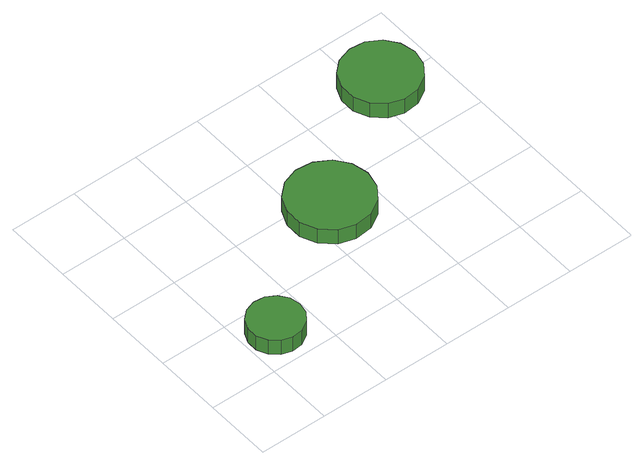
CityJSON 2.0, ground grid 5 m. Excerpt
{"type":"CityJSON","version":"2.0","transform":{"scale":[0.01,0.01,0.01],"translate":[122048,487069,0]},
"CityObjects":{
"tree1":{"type":"SolitaryVegetationObject","attributes":{"function":"something"},"geometry":[{"type":"MultiSurface","lod":"1","boundaries":[[[0,1,2,3,4,5,6,7,8,9,10,11,12,13,14]],[[15,16,17,18,19,20,21,22,23,24,25,26,27,28,29]],[[0,29,28,1]],[[1,28,27,2]],[[2,27,26,3]],[[3,26,25,4]],[[4,25,24,5]],[[5,24,23,6]],[[6,23,22,7]],[[7,22,21,8]],[[8,21,20,9]],[[9,20,19,10]],[[10,19,18,11]],[[11,18,17,12]],[[12,17,16,13]],[[13,16,15,14]],[[14,15,29,0]]]}]},
"tree2":{"type":"SolitaryVegetationObject","attributes":{"function":"something"},"geometry":[{"type":"MultiSurface","lod":"1","boundaries":[[[30,31,32,33,34,35,36,37,38,39,40,41,42,43,44]],[[45,46,47,48,49,50,51,52,53,54,55,56,57,58,59]],[[30,59,58,31]],[[31,58,57,32]],[[32,57,56,33]],[[33,56,55,34]],[[34,55,54,35]],[[35,54,53,36]],[[36,53,52,37]],[[37,52,51,38]],[[38,51,50,39]],[[39,50,49,40]],[[40,49,48,41]],[[41,48,47,42]],[[42,47,46,43]],[[43,46,45,44]],[[44,45,59,30]]]}]},
"tree3":{"type":"SolitaryVegetationObject","attributes":{"function":"something"},"geometry":[{"type":"MultiSurface","lod":"1","boundaries":[[[60,61,62,63,64,65,66,67,68,69,70,71,72,73,74]],[[75,76,77,78,79,80,81,82,83,84,85,86,87,88,89]],[[60,89,88,61]],[[61,88,87,62]],[[62,87,86,63]],[[63,86,85,64]],[[64,85,84,65]],[[65,84,83,66]],[[66,83,82,67]],[[67,82,81,68]],[[68,81,80,69]],[[69,80,79,70]],[[70,79,78,71]],[[71,78,77,72]],[[72,77,76,73]],[[73,76,75,74]],[[74,75,89,60]]]}]}
},
"vertices":[
[423,262,144],[406,343,144],[357,409,144],[286,451,144],[204,459,144],[125,434,144],[64,379,144],[31,303,144],[31,221,144],[64,145,144],[125,90,144],[204,65,144],[286,73,144],[357,115,144],[406,181,144],[406,181,15],[357,115,15],[286,73,15],[204,65,15],[125,90,15],[64,145,15],[31,221,15],[31,303,15],[64,379,15],[125,434,15],[204,459,15],[286,451,15],[357,409,15],[406,343,15],[423,262,15],
[1476,879,143],[1449,1004,143],[1374,1107,143],[1263,1171,143],[1136,1184,143],[1015,1145,143],[920,1059,143],[868,943,143],[868,815,143],[920,698,143],[1015,613,143],[1136,573,143],[1263,587,143],[1374,650,143],[1449,754,143],[1449,754,14],[1374,650,14],[1263,587,14],[1136,573,14],[1015,613,14],[920,698,14],[868,815,14],[868,943,14],[920,1059,14],[1015,1145,14],[1136,1184,14],[1263,1171,14],[1374,1107,14],[1449,1004,14],[1476,879,14],
[2373,1507,146],[2348,1621,146],[2280,1715,146],[2179,1774,146],[2063,1786,146],[1952,1750,146],[1865,1672,146],[1818,1565,146],[1818,1449,146],[1865,1342,146],[1952,1264,146],[2063,1228,146],[2179,1240,146],[2280,1298,146],[2348,1393,146],[2348,1393,17],[2280,1298,17],[2179,1240,17],[2063,1228,17],[1952,1264,17],[1865,1342,17],[1818,1449,17],[1818,1565,17],[1865,1672,17],[1952,1750,17],[2063,1786,17],[2179,1774,17],[2280,1715,17],[2348,1621,17],[2373,1507,17]
]}
